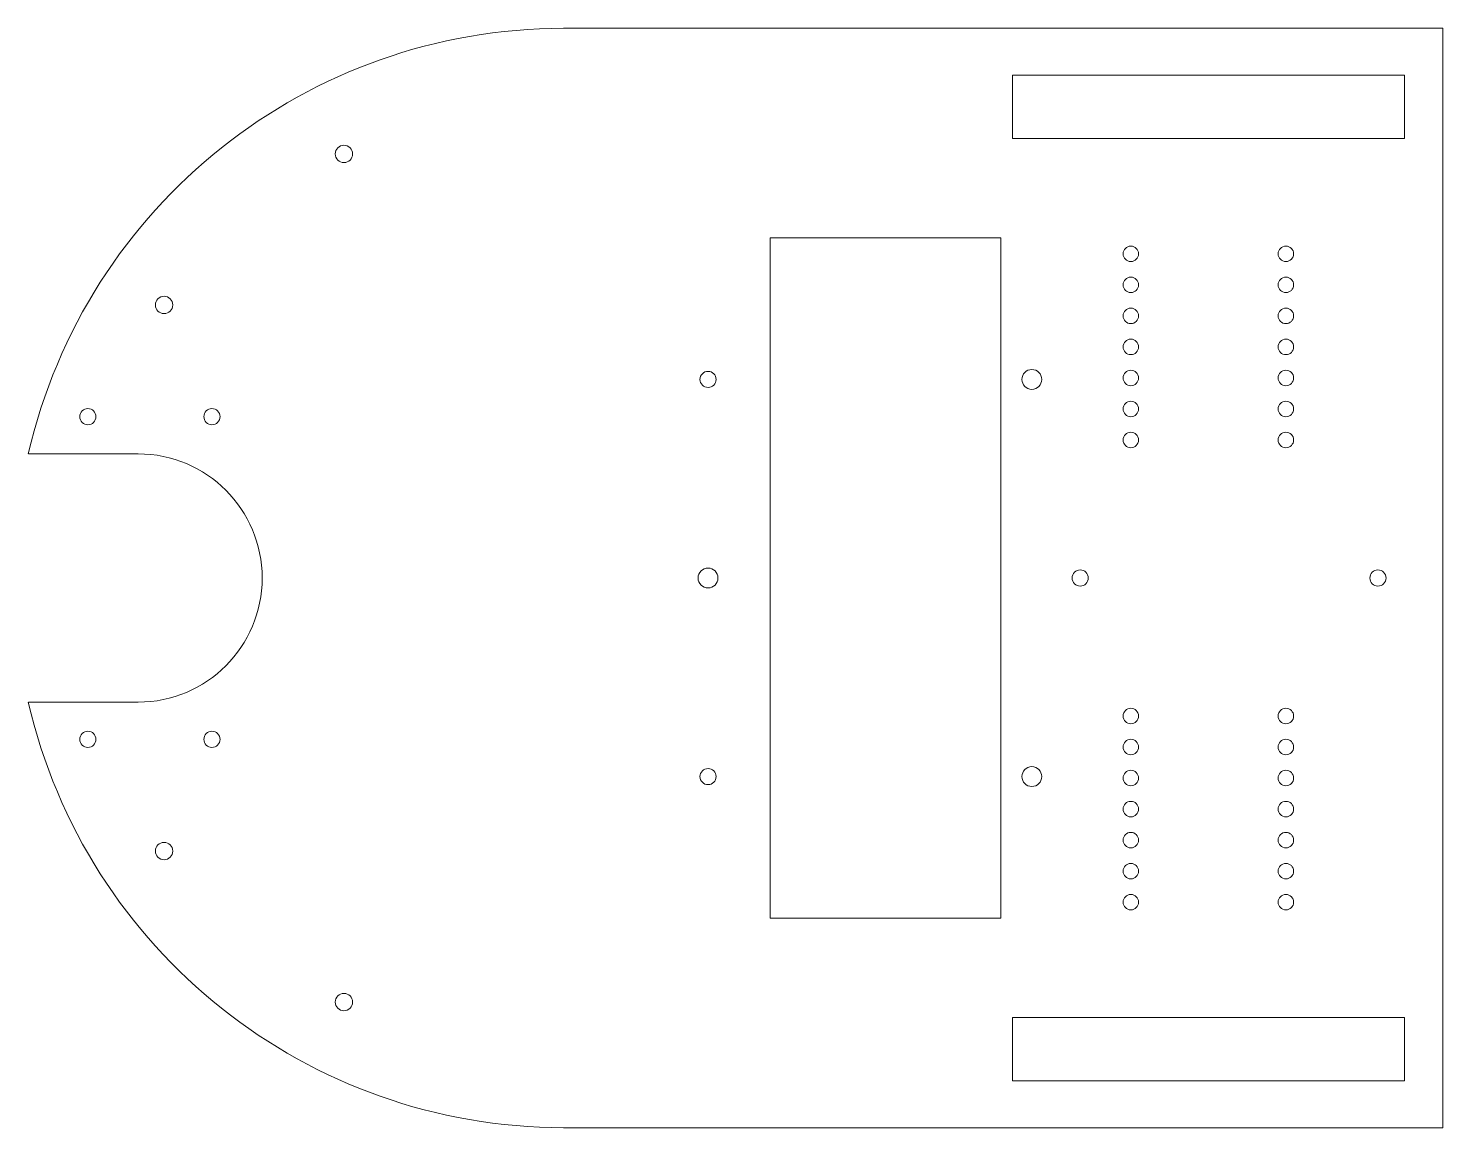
# Model space of a CAD drawing. Header units: inches. Extents: x -7.5 to 3.9, y -4.4 to 4.4.
import ezdxf

# ---------------------------------------------------------------- set-up
doc = ezdxf.new("R2010")
doc.units = ezdxf.units.IN
doc.header["$MEASUREMENT"] = 0

msp = doc.modelspace()

# ---------------------------------------------------------------- linework, layer by layer
at = {"color": 7, "linetype": 'Continuous', "lineweight": 15}
for p, q in [((3.937, 4.429), (-3.15, 4.429)), ((3.937, -4.429), (3.937, 4.429)), ((3.628, 4.052), (0.468, 4.052)), ((0.468, 4.052), (0.468, 3.542)), ((3.628, 3.542), (3.628, 4.052)), ((0.468, 3.542), (3.628, 3.542)), ((0.375, 2.74), (-1.485, 2.74)), ((-1.485, 2.74), (-1.485, -2.74)), ((0.375, -2.74), (0.375, 2.74)), ((-6.579, 1), (-7.464, 1)), ((-7.464, -1), (-6.579, -1)), ((-1.485, -2.74), (0.375, -2.74)), ((3.628, -3.542), (0.468, -3.542)), ((0.468, -3.542), (0.468, -4.052)), ((3.628, -4.052), (3.628, -3.542)), ((0.468, -4.052), (3.628, -4.052)), ((-3.15, -4.429), (3.937, -4.429))]:
    msp.add_line(p, q, dxfattribs=at)
for centre, radius in [((-4.92, 3.417), 0.07), ((1.423, 2.612), 0.0625), ((2.673, 2.612), 0.0625), ((1.423, 2.362), 0.0625), ((2.673, 2.362), 0.0625), ((-6.37, 2.2), 0.07), ((1.423, 2.112), 0.0625), ((2.673, 2.112), 0.0625), ((1.423, 1.862), 0.0625), ((2.673, 1.862), 0.0625), ((-1.985, 1.6), 0.065), ((0.625, 1.6), 0.08), ((1.423, 1.612), 0.0625), ((2.673, 1.612), 0.0625), ((1.423, 1.362), 0.0625), ((2.673, 1.362), 0.0625), ((-6.984, 1.3), 0.065), ((-5.984, 1.3), 0.065), ((1.423, 1.112), 0.0625), ((2.673, 1.112), 0.0625), ((-1.985, 0), 0.08), ((1.015, 0), 0.065), ((3.415, 0), 0.065), ((1.423, -1.112), 0.0625), ((2.673, -1.112), 0.0625), ((-6.984, -1.3), 0.065), ((-5.984, -1.3), 0.065), ((1.423, -1.362), 0.0625), ((2.673, -1.362), 0.0625), ((-1.985, -1.6), 0.065), ((0.625, -1.6), 0.08), ((1.423, -1.612), 0.0625), ((2.673, -1.612), 0.0625), ((1.423, -1.862), 0.0625), ((2.673, -1.862), 0.0625), ((1.423, -2.112), 0.0625), ((2.673, -2.112), 0.0625), ((-6.37, -2.2), 0.07), ((1.423, -2.362), 0.0625), ((2.673, -2.362), 0.0625), ((1.423, -2.612), 0.0625), ((2.673, -2.612), 0.0625), ((-4.92, -3.417), 0.07)]:
    msp.add_circle(centre, radius, dxfattribs=at)
for centre, radius, start, end in [((-3.15, 0), 4.429, 90, 166.9514), ((-6.579, 0), 1, 270, 90), ((-3.15, 0), 4.429, 193.0486, 270)]:
    msp.add_arc(centre, radius, start, end, dxfattribs=at)

doc.saveas('drawing.dxf')
